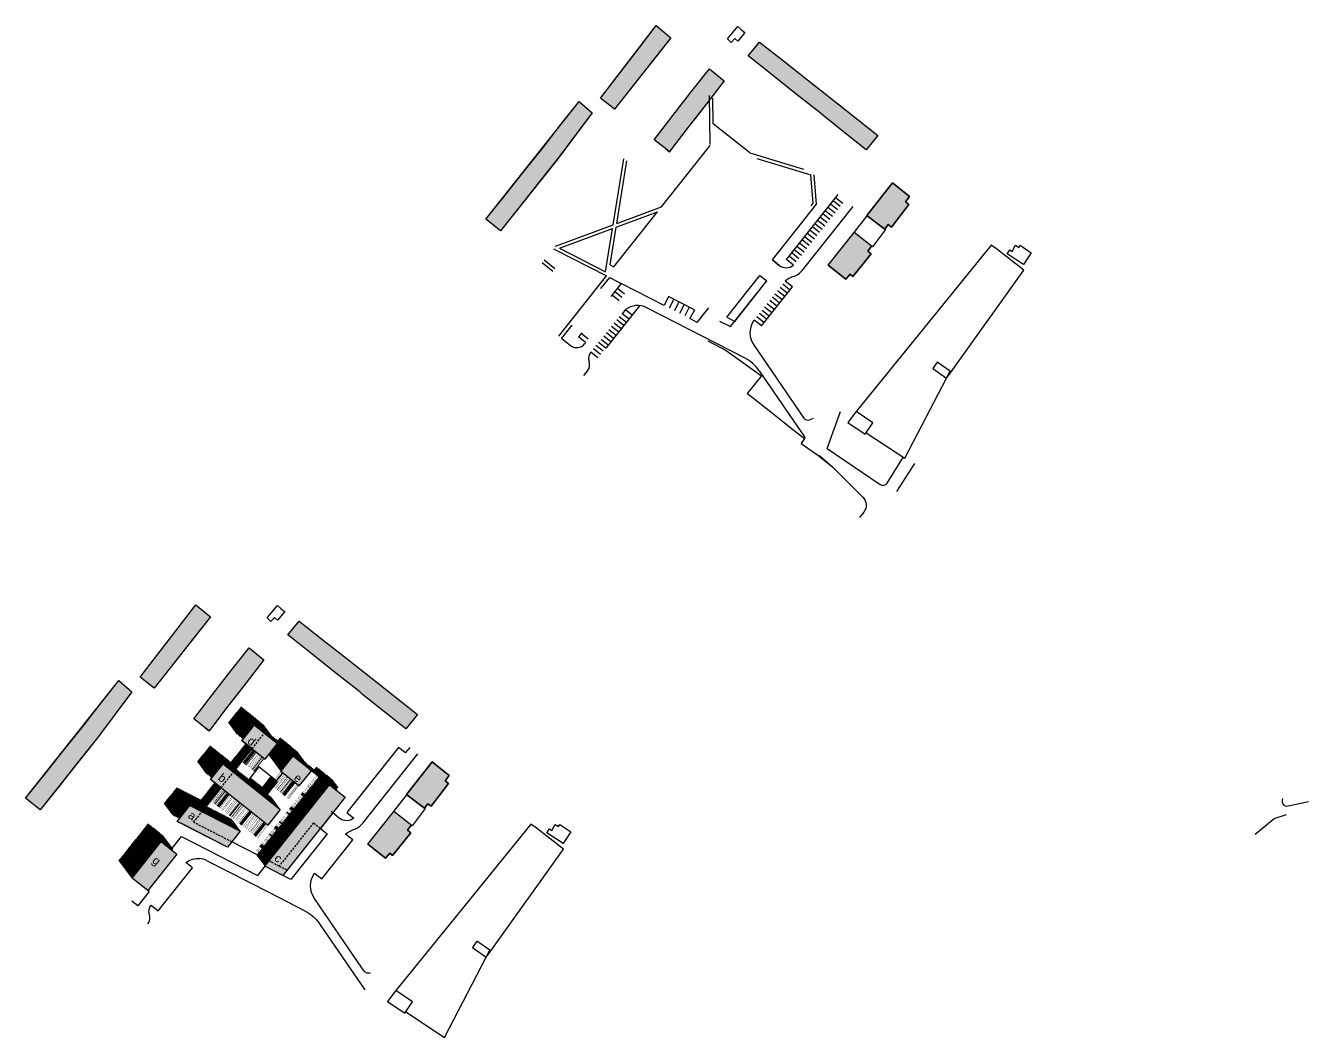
# Model space of a CAD drawing. Header units: metres. Extents: x -664657 to -643449, y -1076720 to -1062383.
# Drawn here: x -663297 to -662525, y -1067971 to -1067362 of the extents above; entities that cross this region are included whole.
import ezdxf

# ---------------------------------------------------------------- set-up
doc = ezdxf.new("R2010")
doc.units = ezdxf.units.M
doc.header["$LTSCALE"] = 0.1
doc.linetypes.add('DASHED', pattern=[19.05, 12.7, -6.35])
doc.layers.get('0').update_dxf_attribs({"color": 8, "lineweight": 9})
for name, color, linetype in [('AA_THER_katastr', 7, 'Continuous'), ('AA_THER_KOMUNIKACE', 201, 'Continuous'), ('AA_THER_popis', 6, 'Continuous'), ('AA_THER_srafy', 52, 'Continuous'), ('AA_THER_SRAFY KATASTR', 14, 'Continuous'), ('AA_THER_ZELEŇ', 53, 'Continuous'), ('AA_THER_čárkovaná', 5, 'DASHED'), ('Vlastníci', 20, 'Continuous')]:
    doc.layers.add(name, color=color, linetype=linetype)
doc.layers.add('FLOATING-WINDOWS', color=2, linetype='Continuous', plot=False)
doc.styles.get("Standard").update_dxf_attribs({"font": 'arial.ttf', "width": 0.8})
pattern_1 = [(126.512676, (-656835.6206, -1070034.71722), (-0.255182765, -0.188912696), [])]
pattern_2 = [(125.512676, (-657119.4458, -1069809.05497), (-0.25844088, -0.18443037), [])]

msp = doc.modelspace()

# ---------------------------------------------------------------- hatches: boundary and pattern name
at = {"layer": 'AA_THER_srafy', "linetype": 'ByBlock', "lineweight": 9}
h = msp.add_hatch(dxfattribs=at)
h.set_pattern_fill('ANSI31', color=250, scale=0.1, angle=120, style=0)
h.set_pattern_definition(pattern_1)
h.paths.add_polyline_path([(-663159.26, -1067782.902), (-663145.171, -1067794.104), (-663144.343, -1067793.062), (-663148.256, -1067789.951), (-663153.193, -1067783.306), (-663153.193, -1067783.306), (-663167.125, -1067771.992), (-663174.751, -1067781.497), (-663169.814, -1067788.142), (-663165.9, -1067791.254)])
at = {"layer": 'AA_THER_srafy', "lineweight": 9}
h = msp.add_hatch(color=254, dxfattribs=at)
h.dxf.hatch_style = 1
h.paths.add_polyline_path([(-663135.778, -1067801.573), (-663143.246, -1067810.966), (-663132.288, -1067819.678), (-663124.819, -1067810.285)], flags=17)
h.paths.add_polyline_path([(-663166.728, -1067792.295), (-663152.639, -1067803.497), (-663145.171, -1067794.104), (-663159.26, -1067782.902)])
h.paths.add_polyline_path([(-663104.468, -1067826.466), (-663113.861, -1067818.998), (-663152.806, -1067867.98), (-663141.911, -1067873.56)])
at = {"layer": 'AA_THER_srafy', "linetype": 'ByBlock', "lineweight": 9}
h = msp.add_hatch(dxfattribs=at)
h.set_pattern_fill('ANSI31', color=250, scale=0.1, angle=120, style=0)
h.set_pattern_definition(pattern_1)
h.paths.add_polyline_path([(-663132.842, -1067799.487), (-663143.642, -1067790.663), (-663145.096, -1067792.464), (-663144.343, -1067793.062), (-663150.651, -1067800.998), (-663143.246, -1067810.966), (-663135.778, -1067801.573), (-663124.819, -1067810.285)])
h = msp.add_hatch(dxfattribs=at)
h.set_pattern_fill('ANSI31', color=250, scale=0.1, angle=120, style=0)
h.set_pattern_definition(pattern_1)
h.paths.add_polyline_path([(-663177.931, -1067806.385), (-663171.669, -1067811.363), (-663164.2, -1067801.97), (-663160.466, -1067797.274), (-663164.38, -1067794.162), (-663173.314, -1067805.398), (-663185.795, -1067795.475), (-663193.421, -1067804.979), (-663188.484, -1067811.624), (-663184.57, -1067814.736)])
at = {"layer": 'AA_THER_srafy', "lineweight": 9}
h = msp.add_hatch(color=254, dxfattribs=at)
h.dxf.hatch_style = 1
h.paths.add_polyline_path([(-663193.409, -1067847.187), (-663175.201, -1067856.512), (-663167.583, -1067846.931), (-663197.845, -1067831.433), (-663205.463, -1067841.014), (-663194.663, -1067846.545)])
h.paths.add_polyline_path([(-663177.931, -1067806.385), (-663143.49, -1067833.768), (-663150.958, -1067843.161), (-663185.399, -1067815.778)])
at = {"layer": 'AA_THER_srafy', "linetype": 'ByBlock', "lineweight": 9}
h = msp.add_hatch(dxfattribs=at)
h.set_pattern_fill('ANSI31', color=250, scale=0.1, angle=120, style=0)
h.set_pattern_definition(pattern_1)
h.paths.add_polyline_path([(-663108.788, -1067820.652), (-663112.491, -1067815.668), (-663121.884, -1067808.2), (-663123.209, -1067809.866), (-663127.122, -1067806.754), (-663124.819, -1067810.285), (-663120.21, -1067814.131), (-663113.861, -1067818.998), (-663113.861, -1067818.998), (-663109.947, -1067822.11), (-663108.617, -1067823.168), (-663109.666, -1067821.756)])
h = msp.add_hatch(dxfattribs=at)
h.set_pattern_fill('ANSI31', color=250, scale=0.1, angle=119, style=0)
h.set_pattern_definition(pattern_2)
h.paths.add_polyline_path([(-663162.401, -1067815.775), (-663170.228, -1067809.552), (-663171.669, -1067811.363), (-663163.841, -1067817.587)])
h = msp.add_hatch(dxfattribs=at)
h.set_pattern_fill('ANSI31', color=250, scale=0.1, angle=120, style=0)
h.set_pattern_definition(pattern_1)
h.paths.add_polyline_path([(-663145.383, -1067816.932), (-663149.297, -1067813.82), (-663154.496, -1067820.359), (-663161.572, -1067814.733), (-663163.841, -1067817.587), (-663152.851, -1067826.325)])
h = msp.add_hatch(dxfattribs=at)
h.set_pattern_fill('ANSI31', color=250, scale=0.1, angle=120, style=0)
h.set_pattern_definition(pattern_1)
h.paths.add_polyline_path([(-663113.861, -1067818.998), (-663120.122, -1067814.02), (-663157.528, -1067861.068), (-663156.925, -1067861.377), (-663150.266, -1067864.787)])
h = msp.add_hatch(dxfattribs=at)
h.set_pattern_fill('ANSI31', color=250, scale=0.1, angle=120, style=0)
h.set_pattern_definition(pattern_1)
h.paths.add_polyline_path([(-663197.845, -1067831.433), (-663190.582, -1067835.152), (-663179.137, -1067820.756), (-663183.05, -1067817.645), (-663191.383, -1067828.124), (-663205.859, -1067820.711), (-663213.486, -1067830.215), (-663208.549, -1067836.86), (-663204.009, -1067839.185)])
h = msp.add_hatch(dxfattribs=at)
h.set_pattern_fill('ANSI31', color=250, scale=0.1, angle=119, style=0)
h.set_pattern_definition(pattern_2)
h.paths.add_polyline_path([(-663148.857, -1067826.543), (-663151.411, -1067824.513), (-663152.851, -1067826.325), (-663143.49, -1067833.768)], flags=17)
h = msp.add_hatch(dxfattribs=at)
h.set_pattern_fill('ANSI31', color=250, scale=0.1, angle=120, style=0)
h.set_pattern_definition(pattern_1)
h.paths.add_polyline_path([(-663167.583, -1067846.931), (-663172.951, -1067839.706), (-663188.053, -1067831.971), (-663190.582, -1067835.152)])
h = msp.add_hatch(dxfattribs=at)
h.set_pattern_fill('ANSI31', color=250, scale=0.1, angle=120, style=0)
h.set_pattern_definition(pattern_1)
h.paths.add_polyline_path([(-663215.113, -1067853.151), (-663208.632, -1067858.304), (-663208.016, -1067857.529), (-663213.743, -1067849.821), (-663223.093, -1067842.386), (-663240.561, -1067864.269), (-663232.539, -1067875.068)])
at = {"layer": 'AA_THER_srafy', "lineweight": 9}
h = msp.add_hatch(color=254, dxfattribs=at)
h.dxf.hatch_style = 1
h.paths.add_polyline_path([(-663232.539, -1067875.068), (-663223.146, -1067882.536), (-663205.72, -1067860.619), (-663215.113, -1067853.151)])
at = {"layer": 'AA_THER_srafy', "linetype": 'ByBlock', "lineweight": 9}
h = msp.add_hatch(dxfattribs=at)
h.set_pattern_fill('ANSI31', color=250, scale=0.1, angle=120, style=0)
h.set_pattern_definition(pattern_1)
h.paths.add_polyline_path([(-663150.266, -1067864.787), (-663156.925, -1067861.377), (-663158.195, -1067860.727), (-663152.806, -1067867.98)])
at = {"layer": 'AA_THER_SRAFY KATASTR'}
h = msp.add_hatch(color=252, dxfattribs=at)
h.paths.add_polyline_path([(-662917.449, -1067362.352), (-662908.637, -1067369.727), (-662942.387, -1067412.597), (-662950.887, -1067405.972)])
h.paths.add_polyline_path([(-662885.262, -1067388.352), (-662876.449, -1067395.58), (-662887.137, -1067409.33), (-662898.199, -1067423.477), (-662907.887, -1067436.339), (-662909.353, -1067438.289), (-662911.824, -1067436.339), (-662918.611, -1067430.943), (-662907.324, -1067416.352), (-662896.262, -1067402.102)])
h.paths.add_polyline_path([(-662963.762, -1067407.955), (-662955.887, -1067414.705), (-662976.574, -1067442.363), (-663011.012, -1067485.714), (-663019.762, -1067478.714)])
h.paths.add_polyline_path([(-662862.074, -1067380.477), (-662791.887, -1067436.352), (-662791.012, -1067436.977), (-662784.074, -1067428.477), (-662797.762, -1067417.602), (-662812.137, -1067406.227), (-662826.324, -1067394.977), (-662840.762, -1067383.602), (-662855.137, -1067372.227)])
h = msp.add_hatch(color=252, dxfattribs=at)
h.paths.add_polyline_path([(-662813.962, -1067506.44), (-662803.342, -1067514.864), (-662800.685, -1067511.798), (-662798.998, -1067513.259), (-662787.984, -1067499.591), (-662790.075, -1067497.906), (-662787.775, -1067494.972), (-662798.313, -1067486.711)])
h.paths.add_polyline_path([(-662790.745, -1067476.455), (-662790.397, -1067476.732), (-662779.831, -1067484.725), (-662777.792, -1067482.054), (-662775.754, -1067483.61), (-662765.299, -1067469.918), (-662767.395, -1067468.256), (-662764.915, -1067465.129), (-662775.255, -1067456.927)])
h = msp.add_hatch(color=252, dxfattribs=at)
h.paths.add_polyline_path([(-663194.359, -1067710.633), (-663185.546, -1067718.008), (-663219.296, -1067760.879), (-663227.796, -1067754.254)])
h.paths.add_polyline_path([(-663162.171, -1067736.633), (-663153.359, -1067743.862), (-663164.046, -1067757.612), (-663175.109, -1067771.758), (-663184.796, -1067784.621), (-663186.263, -1067786.57), (-663188.734, -1067784.621), (-663195.521, -1067779.225), (-663184.234, -1067764.633), (-663173.171, -1067750.383)])
h.paths.add_polyline_path([(-663240.671, -1067756.236), (-663232.796, -1067762.986), (-663253.484, -1067790.644), (-663287.921, -1067833.996), (-663296.671, -1067826.996)])
h.paths.add_polyline_path([(-663138.984, -1067728.758), (-663068.796, -1067784.633), (-663067.921, -1067785.258), (-663060.984, -1067776.758), (-663074.671, -1067765.883), (-663089.046, -1067754.508), (-663103.234, -1067743.258), (-663117.671, -1067731.883), (-663132.046, -1067720.508)])
h = msp.add_hatch(color=252, dxfattribs=at)
h.paths.add_polyline_path([(-663090.872, -1067854.721), (-663080.252, -1067863.146), (-663077.595, -1067860.079), (-663075.908, -1067861.541), (-663064.894, -1067847.872), (-663066.985, -1067846.188), (-663064.685, -1067843.254), (-663075.223, -1067834.993)])
h.paths.add_polyline_path([(-663067.655, -1067824.737), (-663067.307, -1067825.013), (-663056.741, -1067833.007), (-663054.702, -1067830.336), (-663052.664, -1067831.892), (-663042.209, -1067818.2), (-663044.305, -1067816.537), (-663041.825, -1067813.411), (-663052.165, -1067805.209)])

# ---------------------------------------------------------------- linework, layer by layer
for p, q in [((-662909.353, -1067438.289), (-662911.824, -1067436.339)), ((-662909.353, -1067438.289), (-662907.887, -1067436.339)), ((-663186.263, -1067786.57), (-663188.734, -1067784.621)), ((-663186.263, -1067786.57), (-663184.796, -1067784.621))]:
    msp.add_line(p, q)
at = {"layer": 'AA_THER_katastr', "color": 1}
for p, q in [((-662911.824, -1067436.339), (-662909.353, -1067438.289)), ((-662907.887, -1067436.339), (-662909.353, -1067438.289)), ((-663188.734, -1067784.621), (-663186.263, -1067786.57)), ((-663184.796, -1067784.621), (-663186.263, -1067786.57))]:
    msp.add_line(p, q, dxfattribs=at)
at = {"layer": 'AA_THER_katastr'}
for p, q in [((-662775.255, -1067456.927), (-662764.915, -1067465.129)), ((-662764.915, -1067465.129), (-662767.395, -1067468.256)), ((-662765.299, -1067469.918), (-662775.754, -1067483.61)), ((-662767.395, -1067468.256), (-662765.299, -1067469.918)), ((-662798.313, -1067486.711), (-662790.397, -1067476.732)), ((-662790.397, -1067476.732), (-662790.745, -1067476.455)), ((-662779.831, -1067484.725), (-662790.397, -1067476.732)), ((-662777.792, -1067482.054), (-662779.831, -1067484.725)), ((-662775.754, -1067483.61), (-662777.792, -1067482.054)), ((-662813.962, -1067506.44), (-662798.313, -1067486.711)), ((-662787.286, -1067495.355), (-662798.313, -1067486.711)), ((-662779.413, -1067485.045), (-662787.286, -1067495.355)), ((-662779.831, -1067484.725), (-662779.413, -1067485.045)), ((-662790.075, -1067497.906), (-662787.775, -1067494.972)), ((-662787.984, -1067499.591), (-662790.075, -1067497.906)), ((-662813.962, -1067506.44), (-662803.342, -1067514.864)), ((-662798.998, -1067513.259), (-662787.984, -1067499.591)), ((-662803.342, -1067514.864), (-662800.685, -1067511.798)), ((-662800.685, -1067511.798), (-662798.998, -1067513.259)), ((-663052.165, -1067805.209), (-663041.825, -1067813.411)), ((-663041.825, -1067813.411), (-663044.305, -1067816.537)), ((-663042.209, -1067818.2), (-663052.664, -1067831.892)), ((-663044.305, -1067816.537), (-663042.209, -1067818.2)), ((-663075.223, -1067834.993), (-663067.307, -1067825.013)), ((-663067.307, -1067825.013), (-663067.655, -1067824.737)), ((-663056.741, -1067833.007), (-663067.307, -1067825.013)), ((-663054.702, -1067830.336), (-663056.741, -1067833.007)), ((-663052.664, -1067831.892), (-663054.702, -1067830.336)), ((-663090.872, -1067854.721), (-663075.223, -1067834.993)), ((-663064.196, -1067843.637), (-663075.223, -1067834.993)), ((-663056.323, -1067833.326), (-663064.196, -1067843.637)), ((-663056.741, -1067833.007), (-663056.323, -1067833.326)), ((-663066.985, -1067846.188), (-663064.685, -1067843.254)), ((-663064.894, -1067847.872), (-663066.985, -1067846.188)), ((-663075.908, -1067861.541), (-663064.894, -1067847.872)), ((-663090.872, -1067854.721), (-663080.252, -1067863.146)), ((-663080.252, -1067863.146), (-663077.595, -1067860.079)), ((-663077.595, -1067860.079), (-663075.908, -1067861.541))]:
    msp.add_line(p, q, dxfattribs=at)
for points in [[(-662917.449, -1067362.352), (-662908.637, -1067369.727), (-662942.387, -1067412.597), (-662950.887, -1067405.972)], [(-662885.262, -1067388.352), (-662876.449, -1067395.58), (-662887.137, -1067409.33), (-662898.199, -1067423.477), (-662907.887, -1067436.339), (-662909.353, -1067438.289), (-662911.824, -1067436.339), (-662918.611, -1067430.943), (-662907.324, -1067416.352), (-662896.262, -1067402.102)], [(-662963.762, -1067407.955), (-662955.887, -1067414.705), (-662976.574, -1067442.363), (-663011.012, -1067485.714), (-663019.762, -1067478.714), (-662963.762, -1067407.955)], [(-663194.359, -1067710.633), (-663185.546, -1067718.008), (-663219.296, -1067760.879), (-663227.796, -1067754.254)], [(-663162.171, -1067736.633), (-663153.359, -1067743.862), (-663164.046, -1067757.612), (-663175.109, -1067771.758), (-663184.796, -1067784.621), (-663186.263, -1067786.57), (-663188.734, -1067784.621), (-663195.521, -1067779.225), (-663184.234, -1067764.633), (-663173.171, -1067750.383)], [(-663240.671, -1067756.236), (-663232.796, -1067762.986), (-663253.484, -1067790.644), (-663287.921, -1067833.996), (-663296.671, -1067826.996), (-663240.671, -1067756.236)]]:
    msp.add_lwpolyline(points, close=True, dxfattribs=at)
for points in [[(-662775.255, -1067456.927), (-662790.745, -1067476.455)], [(-663052.165, -1067805.209), (-663067.655, -1067824.737)]]:
    msp.add_lwpolyline(points, dxfattribs=at)
at = {"layer": 'AA_THER_KOMUNIKACE'}
for p, q in [((-662884.837, -1067433.759), (-662885.256, -1067404.462)), ((-662883.015, -1067421.317), (-662883.233, -1067406.029)), ((-662861.042, -1067438.787), (-662883.015, -1067421.317)), ((-662914.089, -1067471.326), (-662884.826, -1067434.521)), ((-662943.228, -1067482.086), (-662936.867, -1067442.442)), ((-662941.074, -1067481.291), (-662935.052, -1067443.756)), ((-662861.042, -1067438.787), (-662828.75, -1067448.577)), ((-662856.793, -1067442.165), (-662824.333, -1067452.006)), ((-662822.9, -1067469.113), (-662824.333, -1067452.006)), ((-662820.841, -1067469.736), (-662822.326, -1067452.006)), ((-662838.985, -1067503.001), (-662807.837, -1067463.825)), ((-662806.674, -1067471.2), (-662810.98, -1067467.777)), ((-662805.119, -1067469.243), (-662809.424, -1067465.82)), ((-662942.816, -1067507.457), (-662916.488, -1067474.344)), ((-662941.438, -1067483.557), (-662916.488, -1067474.344)), ((-662941.074, -1067481.291), (-662914.089, -1067471.326)), ((-662847.473, -1067503.233), (-662820.841, -1067469.736)), ((-662829.345, -1067509.355), (-662798.963, -1067471.142)), ((-662824.145, -1067470.678), (-662822.9, -1067469.113)), ((-662812.898, -1067479.028), (-662817.203, -1067475.605)), ((-662811.342, -1067477.071), (-662815.647, -1067473.648)), ((-662809.786, -1067475.114), (-662814.091, -1067471.691)), ((-662808.23, -1067473.157), (-662812.535, -1067469.734)), ((-662977.955, -1067494.91), (-662943.228, -1067482.086)), ((-662945.086, -1067506.294), (-662941.438, -1067483.557)), ((-662819.121, -1067486.855), (-662823.426, -1067483.432)), ((-662817.565, -1067484.898), (-662821.87, -1067481.475)), ((-662816.01, -1067482.941), (-662820.315, -1067479.519)), ((-662814.454, -1067480.985), (-662818.759, -1067477.562)), ((-662975.536, -1067496.148), (-662943.591, -1067484.352)), ((-662947.766, -1067510.37), (-662943.591, -1067484.352)), ((-662825.345, -1067494.683), (-662829.65, -1067491.26)), ((-662823.789, -1067492.726), (-662828.094, -1067489.303)), ((-662822.233, -1067490.769), (-662826.538, -1067487.346)), ((-662820.677, -1067488.812), (-662824.982, -1067485.389)), ((-662979.23, -1067496.503), (-662947.164, -1067512.925)), ((-662975.536, -1067496.148), (-662947.766, -1067510.37)), ((-662830.012, -1067500.553), (-662834.317, -1067497.13)), ((-662828.456, -1067498.596), (-662832.761, -1067495.173)), ((-662826.9, -1067496.639), (-662831.206, -1067493.217)), ((-662979.529, -1067510.249), (-662986.058, -1067505.058)), ((-662978.285, -1067508.683), (-662984.809, -1067503.496)), ((-662945.086, -1067506.294), (-662942.816, -1067507.457)), ((-662843.325, -1067506.531), (-662847.473, -1067503.233)), ((-662834.77, -1067506.352), (-662838.985, -1067503.001)), ((-662833.124, -1067504.467), (-662837.429, -1067501.044)), ((-662831.568, -1067502.51), (-662835.873, -1067499.087)), ((-662976.002, -1067549.196), (-662947.164, -1067512.925)), ((-662950.65, -1067520.524), (-662945.348, -1067513.855)), ((-662945.348, -1067513.855), (-662938.443, -1067517.392)), ((-662874.909, -1067537.74), (-662854.941, -1067512.625)), ((-662854.941, -1067512.625), (-662850.793, -1067515.924)), ((-662854.941, -1067512.626), (-662850.793, -1067515.924)), ((-662938.443, -1067517.392), (-662944.711, -1067525.246)), ((-662940.746, -1067520.278), (-662936.447, -1067523.709)), ((-662912.64, -1067530.606), (-662938.443, -1067517.392)), ((-662872.637, -1067543.397), (-662850.793, -1067515.924)), ((-662870.097, -1067540.204), (-662850.793, -1067515.924)), ((-662854.084, -1067542.881), (-662835.414, -1067519.399)), ((-662840.082, -1067525.269), (-662844.387, -1067521.846)), ((-662838.526, -1067523.312), (-662842.831, -1067519.889)), ((-662836.97, -1067521.355), (-662841.275, -1067517.933)), ((-662835.414, -1067519.399), (-662839.719, -1067515.976)), ((-662943.865, -1067524.186), (-662939.566, -1067527.617)), ((-662942.306, -1067522.232), (-662938.007, -1067525.663)), ((-662909.905, -1067525.265), (-662912.64, -1067530.606)), ((-662894.329, -1067533.242), (-662909.905, -1067525.265)), ((-662906.79, -1067526.861), (-662909.525, -1067532.201)), ((-662903.675, -1067528.456), (-662906.41, -1067533.796)), ((-662846.305, -1067533.097), (-662850.61, -1067529.674)), ((-662844.749, -1067531.14), (-662849.054, -1067527.717)), ((-662843.193, -1067529.183), (-662847.498, -1067525.76)), ((-662841.637, -1067527.226), (-662845.943, -1067523.803)), ((-662927.458, -1067530.881), (-662947.708, -1067556.256)), ((-662939.555, -1067537.221), (-662935.256, -1067540.652)), ((-662937.995, -1067535.267), (-662933.696, -1067538.698)), ((-662935.817, -1067533.124), (-662937.688, -1067535.469)), ((-662935.733, -1067533.234), (-662935.845, -1067533.145)), ((-662935.733, -1067533.234), (-662931.825, -1067536.353)), ((-662864.204, -1067562.152), (-662923.086, -1067531.997)), ((-662900.559, -1067530.051), (-662903.294, -1067535.392)), ((-662897.444, -1067531.647), (-662900.179, -1067536.987)), ((-662894.329, -1067533.242), (-662897.064, -1067538.583)), ((-662892.69, -1067540.822), (-662885.803, -1067532.16)), ((-662889.632, -1067536.976), (-662888.343, -1067535.354)), ((-662852.528, -1067540.924), (-662856.834, -1067537.501)), ((-662850.973, -1067538.967), (-662855.278, -1067535.544)), ((-662849.417, -1067537.01), (-662853.722, -1067533.587)), ((-662847.861, -1067535.054), (-662852.166, -1067531.631)), ((-662968.076, -1067542.441), (-662974.425, -1067550.427)), ((-662945.792, -1067545.038), (-662941.493, -1067548.468)), ((-662944.233, -1067543.084), (-662939.934, -1067546.514)), ((-662942.673, -1067541.129), (-662938.374, -1067544.56)), ((-662941.114, -1067539.175), (-662936.815, -1067542.606)), ((-662892.69, -1067540.822), (-662897.064, -1067538.583)), ((-662879.264, -1067540.003), (-662872.637, -1067543.397)), ((-662874.909, -1067537.74), (-662870.097, -1067540.204)), ((-662858.745, -1067539.905), (-662858.389, -1067539.458)), ((-662854.084, -1067542.881), (-662858.389, -1067539.458)), ((-662974.425, -1067550.427), (-662970.983, -1067553.163)), ((-662962.176, -1067547.132), (-662964.126, -1067549.575)), ((-662959.831, -1067553.01), (-662964.126, -1067549.575)), ((-662958.245, -1067551.023), (-662962.526, -1067547.57)), ((-662959.831, -1067553.01), (-662960.459, -1067553.797)), ((-662947.734, -1067556.288), (-662952.015, -1067552.835)), ((-662950.47, -1067550.9), (-662946.171, -1067554.33)), ((-662948.911, -1067548.946), (-662944.612, -1067552.376)), ((-662947.351, -1067546.992), (-662943.053, -1067550.422)), ((-662970.958, -1067553.131), (-662968.839, -1067554.785)), ((-662956.723, -1067558.673), (-662956.723, -1067558.673)), ((-662952.442, -1067562.126), (-662956.723, -1067558.673)), ((-662950.872, -1067560.18), (-662955.154, -1067556.727)), ((-662949.303, -1067558.234), (-662953.584, -1067554.781)), ((-662858.467, -1067554.78), (-662828.593, -1067598.366)), ((-662958.737, -1067569.986), (-662961.021, -1067572.857)), ((-662822.958, -1067598.649), (-662825.019, -1067599.461)), ((-662814.567, -1067616.611), (-662806.458, -1067594.381)), ((-662820.146, -1067620.653), (-662818.973, -1067621.191)), ((-662814.583, -1067616.6), (-662782.67, -1067638.334)), ((-662778.442, -1067637.453), (-662768.511, -1067621.683)), ((-662772.678, -1067642.499), (-662761.865, -1067625.631)), ((-662537.209, -1067831.71), (-662529.505, -1067829.925)), ((-662529.505, -1067829.925), (-662525.067, -1067828.925)), ((-662545.63, -1067839.3), (-662538.13, -1067836.8)), ((-662557.005, -1067848.675), (-662545.63, -1067839.3))]:
    msp.add_line(p, q, dxfattribs=at)
for points in [[(-662847.473, -1067503.233), (-662843.325, -1067506.531), (-662843.325, -1067506.531)], [(-662886.208, -1067552.006), (-662875.208, -1067557.756), (-662858.146, -1067570.006), (-662854.021, -1067573.025), (-662862.646, -1067583.525), (-662859.896, -1067585.631), (-662846.458, -1067596.256), (-662843.335, -1067598.739), (-662836.083, -1067604.381), (-662828.083, -1067610.631), (-662830.083, -1067613.778), (-662820.146, -1067620.653), (-662811.407, -1067627.644)]]:
    msp.add_lwpolyline(points, dxfattribs=at)
for points in [[(-662855.347, -1067569.945), (-662828.157, -1067609.615, -0.3003399), (-662828.138, -1067610.717), (-662830.083, -1067613.778)], [(-662818.973, -1067621.191), (-662811.035, -1067627.855), (-662792.973, -1067646.006, -0.3806048), (-662792.477, -1067654.902), (-662795.147, -1067658.26)]]:
    msp.add_lwpolyline(points, format="xyb", dxfattribs=at)
for centre, radius, start, end in [((-662839.155, -1067501.287), 6.7, 231.512676, 310.881134), ((-662830.876, -1067525.947), 13.312, 108.096979, 131.97081), ((-662838.738, -1067501.887), 12, 288.096979, 321.512676), ((-662928.556, -1067542.678), 12, 62.882051, 127.402967), ((-662848.001, -1067547.145), 12.955, 146.027045, 216.110779), ((-662965.148, -1067550.054), 6, 232.036186, 321.409098), ((-662952.053, -1067562.44), 6, 141.115504, 198.513793), ((-662963.432, -1067566.25), 6, 321.488114, 18.513793), ((-662875.143, -1067583.514), 24, 34.427045, 62.882051), ((-662826.119, -1067596.67), 3, 214.427045, 291.512676), ((-662780.981, -1067635.854), 3, 235.744437, 327.796876), ((-662537.886, -1067828.787), 3, 147.337228, 283.038657)]:
    msp.add_arc(centre, radius, start, end, dxfattribs=at)
at = {"layer": 'AA_THER_SRAFY KATASTR'}
for points, const_width in [([(-663201.413, -1067843.088), (-663205.463, -1067841.014), (-663197.845, -1067831.433), (-663190.582, -1067835.152), (-663179.137, -1067820.756), (-663185.399, -1067815.778), (-663177.931, -1067806.385), (-663171.669, -1067811.363), (-663164.2, -1067801.97), (-663164.2, -1067801.97), (-663160.466, -1067797.274), (-663166.728, -1067792.295), (-663159.26, -1067782.902), (-663152.998, -1067787.881), (-663152.998, -1067787.881), (-663152.998, -1067787.881), (-663152.998, -1067787.881), (-663124.819, -1067810.285), (-663124.819, -1067810.285), (-663104.441, -1067826.487), (-663104.441, -1067826.487), (-663104.441, -1067826.487), (-663141.911, -1067873.56), (-663152.806, -1067867.98), (-663150.266, -1067864.787), (-663156.925, -1067861.377), (-663172.661, -1067853.318), (-663175.201, -1067856.512), (-663200.179, -1067843.719)], 0.3), ([(-663166.728, -1067792.295), (-663152.639, -1067803.497), (-663145.171, -1067794.104), (-663159.26, -1067782.902)], 0.2), ([(-663135.778, -1067801.573), (-663143.246, -1067810.966), (-663132.288, -1067819.678), (-663124.819, -1067810.285)], 0.2), ([(-663193.409, -1067847.187), (-663175.201, -1067856.512), (-663167.583, -1067846.931), (-663197.845, -1067831.433), (-663205.463, -1067841.014), (-663194.663, -1067846.545)], 0.2), ([(-663232.539, -1067875.068), (-663223.146, -1067882.536), (-663205.72, -1067860.619), (-663215.113, -1067853.151)], 0.3)]:
    msp.add_lwpolyline(points, close=True, dxfattribs=dict(at, const_width=const_width))
at = {"layer": 'AA_THER_SRAFY KATASTR', "const_width": 0.2}
for points in [[(-663177.931, -1067806.385), (-663143.49, -1067833.768), (-663150.958, -1067843.161), (-663185.399, -1067815.778), (-663177.931, -1067806.385)], [(-663152.806, -1067867.98), (-663113.861, -1067818.998), (-663104.441, -1067826.487), (-663141.911, -1067873.56), (-663152.806, -1067867.98)]]:
    msp.add_lwpolyline(points, dxfattribs=at)
at = {"layer": 'AA_THER_ZELEŇ'}
for p, q in [((-663156.373, -1067808.194), (-663163.841, -1067817.587)), ((-663145.383, -1067816.932), (-663156.373, -1067808.194)), ((-663145.383, -1067816.932), (-663152.851, -1067826.325))]:
    msp.add_line(p, q, dxfattribs=at)
for points, const_width in [([(-663171.669, -1067811.363), (-663160.466, -1067797.274)], 0.35), ([(-663159.168, -1067798.307), (-663165.423, -1067806.175)], 2), ([(-663158.586, -1067798.769), (-663164.841, -1067806.637)], 0.2), ([(-663158.045, -1067799.199), (-663164.301, -1067807.067)], 0.5), ([(-663157.602, -1067799.552), (-663163.857, -1067807.42)], 0.2), ([(-663145.171, -1067794.104), (-663135.778, -1067801.573)], 0.35), ([(-663156.683, -1067800.282), (-663162.938, -1067808.15)], 0.2), ([(-663156.208, -1067800.66), (-663162.463, -1067808.528)], 0.08), ([(-663155.905, -1067800.9), (-663162.161, -1067808.768)], 0.08), ([(-663155.474, -1067801.243), (-663161.73, -1067809.111)], 0.08), ([(-663155.172, -1067801.484), (-663161.427, -1067809.352)], 0.08), ([(-663154.69, -1067801.867), (-663160.946, -1067809.735)], 0.2), ([(-663154.232, -1067802.23), (-663160.488, -1067810.098)], 0.5), ([(-663153.632, -1067802.708), (-663159.888, -1067810.576)], 0.2), ([(-663153.207, -1067803.046), (-663159.463, -1067810.914)], 0.5), ([(-663141.178, -1067812.61), (-663147.434, -1067820.478)], 0.2), ([(-663140.589, -1067813.078), (-663146.845, -1067820.946)], 0.1), ([(-663143.109, -1067811.074), (-663146.594, -1067815.458)], 0.2), ([(-663140.136, -1067813.438), (-663146.391, -1067821.306)], 0.2), ([(-663142.102, -1067811.875), (-663145.587, -1067816.259)], 1), ([(-663139.296, -1067814.106), (-663145.552, -1067821.974)], 0.2), ([(-663139.051, -1067814.301), (-663145.307, -1067822.169)], 0.2), ([(-663138.418, -1067814.804), (-663144.673, -1067822.672)], 0.2), ([(-663137.792, -1067815.302), (-663144.048, -1067823.17)], 0.1), ([(-663124.819, -1067810.285), (-663113.861, -1067818.998)], 0.35), ([(-663116.004, -1067821.705), (-663123.872, -1067815.45)], 0.2), ([(-663115.345, -1067820.876), (-663123.213, -1067814.621)], 0.2), ([(-663114.411, -1067819.701), (-663122.279, -1067813.446)], 0.2), ([(-663113.943, -1067819.113), (-663121.811, -1067812.858)], 0.2), ([(-663190.582, -1067835.152), (-663179.137, -1067820.756)], 0.35), ([(-663178.725, -1067821.084), (-663184.981, -1067828.952)], 0.05), ([(-663178.452, -1067821.301), (-663184.708, -1067829.169)], 0.05), ([(-663178.046, -1067821.624), (-663184.302, -1067829.492)], 0.2), ([(-663178.046, -1067821.624), (-663184.302, -1067829.492)], 0.2), ([(-663178.03, -1067821.636), (-663184.286, -1067829.504)], 0.2), ([(-663177.415, -1067822.126), (-663183.67, -1067829.994)], 0.2), ([(-663177.219, -1067822.281), (-663183.474, -1067830.149)], 0.2), ([(-663176.771, -1067822.637), (-663183.027, -1067830.505)], 0.2), ([(-663176.715, -1067822.682), (-663182.971, -1067830.55)], 0.2), ([(-663176.659, -1067822.726), (-663182.915, -1067830.594)], 0.2), ([(-663176.603, -1067822.771), (-663182.859, -1067830.639)], 0.2), ([(-663176.519, -1067822.838), (-663182.775, -1067830.706)], 0.2), ([(-663176.491, -1067822.86), (-663182.747, -1067830.728)], 0.2), ([(-663176.407, -1067822.927), (-663182.663, -1067830.795)], 0.2), ([(-663137.345, -1067815.657), (-663143.601, -1067823.525)], 0.5), ([(-663136.851, -1067816.05), (-663143.106, -1067823.918)], 0.2), ([(-663135.367, -1067817.23), (-663141.623, -1067825.098)], 2), ([(-663136.263, -1067816.518), (-663142.519, -1067824.386)], 0.2), ([(-663134.472, -1067817.942), (-663140.728, -1067825.81)], 0.2), ([(-663133.297, -1067818.876), (-663139.552, -1067826.744)], 0.2), ([(-663132.737, -1067819.321), (-663138.993, -1067827.189)], 0.2), ([(-663132.737, -1067819.321), (-663138.993, -1067827.189)], 0.2), ([(-663132.37, -1067819.613), (-663138.625, -1067827.481)], 0.2), ([(-663121.873, -1067829.088), (-663129.741, -1067822.832)], 0.2), ([(-663121.129, -1067828.151), (-663128.997, -1067821.895)], 0.08), ([(-663120.831, -1067827.776), (-663128.699, -1067821.52)], 0.08), ([(-663120.352, -1067827.173), (-663128.22, -1067820.918)], 0.2), ([(-663119.484, -1067826.082), (-663127.352, -1067819.826)], 0.2), ([(-663119.186, -1067825.707), (-663127.054, -1067819.451)], 0.2), ([(-663118.719, -1067825.119), (-663126.587, -1067818.864)], 0.2), ([(-663118.118, -1067824.364), (-663125.986, -1067818.108)], 0.2), ([(-663117.214, -1067823.228), (-663125.082, -1067816.972)], 0.2), ([(-663116.525, -1067822.36), (-663124.393, -1067816.104)], 0.2), ([(-663175.831, -1067823.385), (-663182.087, -1067831.252)], 0.2), ([(-663174.74, -1067824.252), (-663180.995, -1067832.12)], 2), ([(-663174.364, -1067824.551), (-663180.62, -1067832.419)], 0.2), ([(-663173.525, -1067825.218), (-663179.78, -1067833.086)], 0.2), ([(-663172.461, -1067826.064), (-663178.717, -1067833.932)], 0.2), ([(-663171.873, -1067826.532), (-663178.129, -1067834.4)], 0.2), ([(-663170.698, -1067827.466), (-663176.954, -1067835.334)], 0.2), ([(-663169.869, -1067828.125), (-663176.125, -1067835.993)], 0.2), ([(-663169.214, -1067828.645), (-663175.47, -1067836.513)], 0.2), ([(-663168.347, -1067829.335), (-663174.603, -1067837.203)], 0.2), ([(-663167.705, -1067829.845), (-663173.961, -1067837.713)], 1), ([(-663166.624, -1067830.705), (-663172.88, -1067838.573)], 0.5), ([(-663127.641, -1067836.341), (-663135.509, -1067830.086)], 0.2), ([(-663127.302, -1067835.916), (-663135.17, -1067829.66)], 0.2), ([(-663126.462, -1067834.858), (-663134.33, -1067828.602)], 0.2), ([(-663126.079, -1067834.377), (-663133.947, -1067828.121)], 0.08), ([(-663125.838, -1067834.074), (-663133.706, -1067827.819)], 0.08), ([(-663125.495, -1067833.643), (-663133.363, -1067827.387)], 0.08), ([(-663125.255, -1067833.34), (-663133.123, -1067827.085)], 0.08), ([(-663124.877, -1067832.865), (-663132.745, -1067826.61)], 0.2), ([(-663124.147, -1067831.946), (-663132.015, -1067825.691)], 0.2), ([(-663122.902, -1067830.381), (-663130.77, -1067824.125)], 2), ([(-663123.364, -1067830.962), (-663131.232, -1067824.707)], 0.2), ([(-663165.867, -1067831.307), (-663172.123, -1067839.174)], 0.2), ([(-663165.492, -1067831.605), (-663171.748, -1067839.473)], 0.2), ([(-663164.401, -1067832.472), (-663170.657, -1067840.34)], 0.2), ([(-663163.799, -1067832.951), (-663170.054, -1067840.819)], 0.08), ([(-663163.424, -1067833.249), (-663169.679, -1067841.117)], 0.08), ([(-663162.487, -1067833.994), (-663168.743, -1067841.862)], 0.2), ([(-663161.194, -1067835.022), (-663167.45, -1067842.89)], 2), ([(-663160.612, -1067835.485), (-663166.868, -1067843.353)], 0.2), ([(-663159.628, -1067836.267), (-663165.884, -1067844.135)], 0.2), ([(-663158.709, -1067836.998), (-663164.965, -1067844.866)], 0.2), ([(-663158.234, -1067837.376), (-663164.49, -1067845.244)], 0.08), ([(-663157.932, -1067837.616), (-663164.187, -1067845.484)], 0.08), ([(-663157.5, -1067837.959), (-663163.756, -1067845.827)], 0.08), ([(-663156.716, -1067838.582), (-663162.972, -1067846.45)], 0.2), ([(-663134.344, -1067844.772), (-663142.212, -1067838.516)], 0.2), ([(-663133.676, -1067843.932), (-663141.544, -1067837.677)], 0.2), ([(-663132.563, -1067842.533), (-663140.431, -1067836.277)], 0.2), ([(-663131.851, -1067841.637), (-663139.719, -1067835.381)], 1), ([(-663130.64, -1067840.113), (-663138.508, -1067833.858)], 0.2), ([(-663129.694, -1067838.924), (-663137.562, -1067832.668)], 2), ([(-663128.795, -1067837.794), (-663136.663, -1067831.538)], 0.2), ([(-663128.304, -1067837.175), (-663136.172, -1067830.919)], 0.2), ([(-663155.659, -1067839.423), (-663161.914, -1067847.291)], 0.2), ([(-663155.233, -1067839.762), (-663161.489, -1067847.629)], 0.2), ([(-663154.399, -1067840.424), (-663160.655, -1067848.292)], 0.2), ([(-663153.781, -1067840.916), (-663160.036, -1067848.784)], 0.2), ([(-663152.65, -1067841.815), (-663158.906, -1067849.683)], 2), ([(-663151.474, -1067842.75), (-663157.73, -1067850.618)], 0.08), ([(-663150.926, -1067843.186), (-663157.181, -1067851.054)], 0.2), ([(-663139.847, -1067851.693), (-663147.715, -1067845.438)], 0.2), ([(-663138.845, -1067850.434), (-663146.713, -1067844.178)], 2), ([(-663139.491, -1067851.245), (-663147.359, -1067844.99)], 0.2), ([(-663138.267, -1067849.706), (-663146.135, -1067843.451)], 0.2), ([(-663137.815, -1067849.137), (-663145.683, -1067842.882)], 0.2), ([(-663137.169, -1067848.326), (-663145.037, -1067842.07)], 0.2), ([(-663136.305, -1067847.239), (-663144.173, -1067840.983)], 1), ([(-663135.638, -1067846.399), (-663143.505, -1067840.143)], 0.2), ([(-663135.056, -1067845.667), (-663142.924, -1067839.412)], 0.2), ([(-663172.661, -1067853.318), (-663150.266, -1067864.787)], 0.35), ([(-663146.425, -1067859.966), (-663154.293, -1067853.711)], 0.2), ([(-663145.676, -1067859.025), (-663153.544, -1067852.77)], 0.1), ([(-663145.179, -1067858.399), (-663153.047, -1067852.144)], 0.2), ([(-663144.675, -1067857.766), (-663152.543, -1067851.51)], 0.2), ([(-663144.48, -1067857.521), (-663152.348, -1067851.265)], 0.2), ([(-663143.813, -1067856.681), (-663151.681, -1067850.426)], 0.2), ([(-663142.984, -1067855.639), (-663150.852, -1067849.383)], 0.2), ([(-663142.25, -1067854.716), (-663150.118, -1067848.46)], 1), ([(-663141.449, -1067853.708), (-663149.317, -1067847.452)], 0.2), ([(-663141.004, -1067853.148), (-663148.872, -1067846.893)], 0.2), ([(-663140.559, -1067852.589), (-663148.427, -1067846.333)], 0.2), ([(-663150.084, -1067864.569), (-663157.952, -1067858.313)], 0.2), ([(-663149.695, -1067864.08), (-663157.563, -1067857.825)], 0.2), ([(-663149.695, -1067864.08), (-663157.563, -1067857.825)], 0.2), ([(-663149.25, -1067863.521), (-663157.118, -1067857.265)], 0.2), ([(-663147.604, -1067861.45), (-663155.472, -1067855.194)], 2), ([(-663148.316, -1067862.345), (-663156.184, -1067856.09)], 0.2), ([(-663146.892, -1067860.554), (-663154.76, -1067854.298)], 0.2)]:
    msp.add_lwpolyline(points, dxfattribs=dict(at, const_width=const_width))
at = {"layer": 'AA_THER_čárkovaná'}
for p, q in [((-663160.466, -1067797.274), (-663152.998, -1067787.881)), ((-663179.137, -1067820.756), (-663171.669, -1067811.363)), ((-663111.936, -1067835.859), (-663113.502, -1067834.614)), ((-663123.553, -1067841.953), (-663144.184, -1067867.902)), ((-663123.553, -1067841.953), (-663119.404, -1067845.252)), ((-663144.184, -1067867.902), (-663150.266, -1067864.787)), ((-663139.372, -1067870.366), (-663144.184, -1067867.902))]:
    msp.add_line(p, q, dxfattribs=at)
msp.add_lwpolyline([(-663172.661, -1067853.318), (-663195.661, -1067841.539), (-663190.582, -1067835.152)], dxfattribs=at)
at = {"layer": 'FLOATING-WINDOWS', "color": 3}
for p, q in [((-662790.745, -1067476.455), (-662775.255, -1067456.927)), ((-663067.655, -1067824.737), (-663052.165, -1067805.209))]:
    msp.add_line(p, q, dxfattribs=at)
at = {"layer": 'FLOATING-WINDOWS', "color": 1}
for p, q in [((-663068.085, -1067799.803), (-663072.3, -1067796.451)), ((-663068.085, -1067799.803), (-663065.451, -1067796.49)), ((-663209.174, -1067857.874), (-663202.895, -1067850.024)), ((-663202.895, -1067850.024), (-663157.153, -1067873.449)), ((-663216.905, -1067894.753), (-663196.261, -1067868.946)), ((-663187.549, -1067864.624), (-663150.037, -1067883.835)), ((-663152.806, -1067867.98), (-663157.153, -1067873.449)), ((-663222.294, -1067883.213), (-663229.168, -1067891.858)), ((-663222.294, -1067883.213), (-663223.146, -1067882.536)), ((-663229.168, -1067891.858), (-663232.852, -1067888.929))]:
    msp.add_line(p, q, dxfattribs=at)
for points in [[(-662698.512, -1067494.477), (-662691.762, -1067498.977), (-662696.512, -1067506.102), (-662706.199, -1067499.602), (-662704.637, -1067497.227), (-662703.324, -1067498.102), (-662701.137, -1067494.477), (-662699.262, -1067495.727)], [(-662975.421, -1067842.758), (-662968.671, -1067847.258), (-662973.421, -1067854.383), (-662983.109, -1067847.883), (-662981.546, -1067845.508), (-662980.234, -1067846.383), (-662978.046, -1067842.758), (-662976.171, -1067844.008)]]:
    msp.add_lwpolyline(points, close=True, dxfattribs=at)
at = {"layer": 'FLOATING-WINDOWS', "lineweight": -3}
for points in [[(-663201.413, -1067843.088), (-663205.463, -1067841.014), (-663197.845, -1067831.433), (-663190.582, -1067835.152), (-663179.137, -1067820.756), (-663185.399, -1067815.778), (-663177.931, -1067806.385), (-663171.669, -1067811.363), (-663164.2, -1067801.97), (-663164.2, -1067801.97), (-663160.466, -1067797.274), (-663166.728, -1067792.295), (-663159.26, -1067782.902), (-663152.998, -1067787.881), (-663124.819, -1067810.285), (-663113.861, -1067818.998), (-663104.468, -1067826.466), (-663104.468, -1067826.466), (-663104.468, -1067826.466), (-663104.468, -1067826.466), (-663104.468, -1067826.466), (-663104.468, -1067826.466), (-663141.911, -1067873.56), (-663152.806, -1067867.98), (-663150.266, -1067864.787), (-663156.925, -1067861.377), (-663172.661, -1067853.318), (-663175.201, -1067856.512), (-663200.179, -1067843.719)], [(-663166.728, -1067792.295), (-663152.639, -1067803.497), (-663145.171, -1067794.104), (-663159.26, -1067782.902)], [(-663177.931, -1067806.385), (-663143.49, -1067833.768), (-663150.958, -1067843.161), (-663185.399, -1067815.778)], [(-663135.778, -1067801.573), (-663124.819, -1067810.285), (-663132.288, -1067819.678), (-663143.246, -1067810.966)], [(-663113.861, -1067818.998), (-663104.441, -1067826.487), (-663141.88, -1067873.576), (-663152.806, -1067867.98)], [(-663167.583, -1067846.931), (-663175.201, -1067856.512), (-663205.463, -1067841.014), (-663197.845, -1067831.433)], [(-663215.113, -1067853.151), (-663205.72, -1067860.619), (-663223.146, -1067882.536), (-663232.539, -1067875.068)]]:
    msp.add_lwpolyline(points, close=True, dxfattribs=at)
at = {"layer": 'FLOATING-WINDOWS', "color": 1}
for points in [[(-663072.3, -1067796.451), (-663103.448, -1067835.628), (-663099.233, -1067838.979, -0.3608527), (-663107.788, -1067839.158), (-663111.909, -1067835.88), (-663119.378, -1067845.273), (-663115.256, -1067848.55), (-663137.1, -1067876.024), (-663141.88, -1067873.576)], [(-663091.46, -1067932.165), (-663089.482, -1067932.087, -0.3496349), (-663093.056, -1067930.992), (-663098.76, -1067922.671), (-663122.93, -1067887.407, -0.3125995), (-663122.852, -1067872.085), (-663118.541, -1067875.507), (-663099.877, -1067852.025), (-663104.169, -1067848.612, -0.1027252), (-663099.474, -1067845.92, 0.1468458), (-663093.808, -1067841.982), (-663060.719, -1067800.364)], [(-663196.261, -1067868.946), (-663200.28, -1067865.75, -0.1899665), (-663191.809, -1067863.366), (-663191.809, -1067863.366), (-663191.809, -1067863.366)], [(-663150.037, -1067883.835), (-663128.667, -1067894.779, -0.1248003), (-663119.81, -1067902.572), (-663092.62, -1067942.242)], [(-663223.2, -1067902.613, 0.2540792), (-663222.205, -1067896.972, -0.2558157), (-663221.186, -1067891.3), (-663216.905, -1067894.753)]]:
    msp.add_lwpolyline(points, format="xyb", dxfattribs=at)
msp.add_arc((-663193.019, -1067875.304), 12, 62.882051, 86.46381, dxfattribs=at)
at = {"layer": 'Vlastníci', "color": 0, "lineweight": -3}
for points in [[(-662917.449, -1067362.352), (-662908.637, -1067369.727), (-662919.387, -1067383.352), (-662930.387, -1067397.347), (-662942.387, -1067412.597), (-662950.887, -1067405.972), (-662938.887, -1067390.347), (-662928.081, -1067376.221)], [(-662863.949, -1067366.477), (-662868.199, -1067371.602), (-662870.074, -1067369.977), (-662872.199, -1067372.477), (-662872.199, -1067372.477), (-662874.387, -1067370.209), (-662872.387, -1067367.834), (-662868.324, -1067362.852), (-662866.324, -1067364.602), (-662864.824, -1067365.852)], [(-662855.137, -1067372.227), (-662840.762, -1067383.602), (-662826.324, -1067394.977), (-662812.137, -1067406.227), (-662797.762, -1067417.602), (-662784.074, -1067428.477), (-662791.012, -1067436.977), (-662804.637, -1067426.227), (-662817.032, -1067416.288), (-662818.83, -1067414.859), (-662833.137, -1067403.477), (-662847.447, -1067392.106), (-662862.074, -1067380.477)], [(-662885.262, -1067388.352), (-662876.449, -1067395.58), (-662887.137, -1067409.352), (-662891.323, -1067414.759), (-662892.612, -1067416.296), (-662898.199, -1067423.464), (-662907.887, -1067436.339), (-662909.353, -1067438.289), (-662911.824, -1067436.339), (-662918.611, -1067430.943), (-662907.324, -1067416.352), (-662896.262, -1067402.102), (-662885.262, -1067388.33)], [(-662955.887, -1067414.705), (-662976.574, -1067442.352), (-662988.074, -1067456.852), (-662999.324, -1067471.227), (-663010.952, -1067485.762), (-663011.012, -1067485.715), (-663011.012, -1067485.714), (-663019.762, -1067478.714), (-663008.267, -1067464.222), (-662996.949, -1067449.977), (-662985.949, -1067436.352), (-662974.887, -1067422.102), (-662963.762, -1067407.955)], [(-662790.745, -1067476.455), (-662779.831, -1067484.725), (-662777.792, -1067482.054), (-662775.754, -1067483.61), (-662765.299, -1067469.918), (-662767.395, -1067468.256), (-662764.915, -1067465.129), (-662775.255, -1067456.927)], [(-662779.831, -1067484.725), (-662779.413, -1067485.045), (-662787.286, -1067495.355), (-662787.775, -1067494.972), (-662790.075, -1067497.906), (-662787.984, -1067499.591), (-662798.998, -1067513.259), (-662800.685, -1067511.798), (-662803.342, -1067514.864), (-662813.962, -1067506.44), (-662798.313, -1067486.711), (-662790.397, -1067476.732)], [(-662802.137, -1067600.97), (-662791.637, -1067608.095), (-662791.077, -1067607.35), (-662767.762, -1067622.601), (-662742.699, -1067574.449), (-662740.012, -1067570.624), (-662696.137, -1067509.477), (-662712.699, -1067496.602), (-662715.784, -1067494.303), (-662756.398, -1067544.374), (-662797.012, -1067594.446)], [(-662740.449, -1067570.199), (-662748.324, -1067564.699), (-662751.012, -1067568.574), (-662742.71, -1067574.469)], [(-662791.637, -1067608.095), (-662787.074, -1067601.321), (-662797.012, -1067594.446), (-662802.12, -1067600.956)], [(-663194.359, -1067710.633), (-663185.546, -1067718.008), (-663196.296, -1067731.633), (-663207.296, -1067745.629), (-663219.296, -1067760.879), (-663227.796, -1067754.254), (-663215.796, -1067738.629), (-663204.991, -1067724.503)], [(-663140.859, -1067714.758), (-663145.109, -1067719.883), (-663146.984, -1067718.258), (-663149.109, -1067720.758), (-663149.109, -1067720.758), (-663151.296, -1067718.491), (-663149.296, -1067716.116), (-663145.234, -1067711.133), (-663143.234, -1067712.883), (-663141.734, -1067714.133)], [(-663132.046, -1067720.508), (-663117.671, -1067731.883), (-663103.234, -1067743.258), (-663089.046, -1067754.508), (-663074.671, -1067765.883), (-663060.984, -1067776.758), (-663067.921, -1067785.258), (-663081.546, -1067774.508), (-663093.942, -1067764.57), (-663095.74, -1067763.14), (-663110.046, -1067751.758), (-663124.356, -1067740.388), (-663138.984, -1067728.758)], [(-663162.171, -1067736.633), (-663153.359, -1067743.862), (-663164.046, -1067757.633), (-663168.233, -1067763.04), (-663169.522, -1067764.577), (-663175.109, -1067771.746), (-663184.796, -1067784.621), (-663186.263, -1067786.57), (-663188.734, -1067784.621), (-663195.521, -1067779.225), (-663184.234, -1067764.633), (-663173.171, -1067750.383), (-663162.171, -1067736.612)], [(-663232.796, -1067762.986), (-663253.484, -1067790.633), (-663264.984, -1067805.133), (-663276.234, -1067819.508), (-663287.862, -1067834.044), (-663287.922, -1067833.996), (-663287.921, -1067833.996), (-663296.671, -1067826.996), (-663285.177, -1067812.503), (-663273.859, -1067798.258), (-663262.859, -1067784.633), (-663251.796, -1067770.383), (-663240.671, -1067756.236)], [(-663067.655, -1067824.737), (-663056.741, -1067833.007), (-663054.702, -1067830.336), (-663052.664, -1067831.892), (-663042.209, -1067818.2), (-663044.305, -1067816.537), (-663041.825, -1067813.411), (-663052.165, -1067805.209)], [(-663056.741, -1067833.007), (-663056.323, -1067833.326), (-663064.196, -1067843.637), (-663064.685, -1067843.254), (-663066.985, -1067846.188), (-663064.894, -1067847.872), (-663075.908, -1067861.541), (-663077.595, -1067860.079), (-663080.252, -1067863.146), (-663090.872, -1067854.721), (-663075.223, -1067834.993), (-663067.307, -1067825.013)], [(-663079.046, -1067949.252), (-663068.546, -1067956.377), (-663067.987, -1067955.631), (-663044.671, -1067970.883), (-663019.609, -1067922.731), (-663016.921, -1067918.905), (-662973.046, -1067857.758), (-662989.609, -1067844.883), (-662992.694, -1067842.584), (-663033.308, -1067892.656), (-663073.921, -1067942.727)], [(-663017.359, -1067918.481), (-663025.234, -1067912.981), (-663027.921, -1067916.856), (-663019.619, -1067922.751)], [(-663068.546, -1067956.377), (-663063.984, -1067949.602), (-663073.921, -1067942.727), (-663079.03, -1067949.237)]]:
    msp.add_lwpolyline(points, close=True, dxfattribs=at)

# ---------------------------------------------------------------- texts
at = {"layer": 'AA_THER_popis'}
for s, p in [('d', (-663163.759, -1067793.417)), ('b', (-663181.391, -1067815.593)), ('e', (-663135.851, -1067815.606)), ('a', (-663199.449, -1067838.305)), ('c', (-663147.611, -1067863.975)), ('g', (-663220.977, -1067865.381))]:
    msp.add_text(s, height=5, rotation=321.512676, dxfattribs=at).set_placement(p)

doc.saveas('drawing.dxf')
